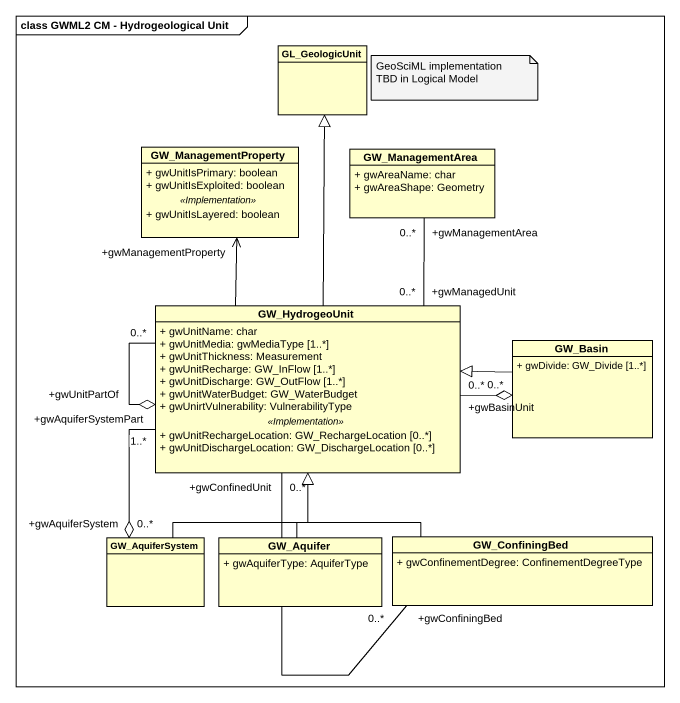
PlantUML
@startuml
mainframe class GWML2 CM - Hydrogeological Unit
hide circle
hide empty members
skinparam classAttributeIconSize 0
class GL_GeologicUnit
class GW_ManagementProperty {
  + gwUnitIsPrimary: boolean
  + gwUnitIsExploited: boolean
  .. <<Implementation>> ..
  + gwUnitIsLayered: boolean
}
class GW_ManagementArea {
  + gwAreaName: char
  + gwAreaShape: Geometry
}
class GW_HydrogeoUnit {
  + gwUnitName: char
  + gwUnitMedia: gwMediaType [1..*]
  + gwUnitThickness: Measurement
  + gwUnitRecharge: GW_InFlow [1..*]
  + gwUnitDischarge: GW_OutFlow [1..*]
  + gwUnitWaterBudget: GW_WaterBudget
  + gwUnirtVulnerability: VulnerabilityType
  .. <<Implementation>> ..
  + gwUnitRechargeLocation: GW_RechargeLocation [0..*]
  + gwUnitDischargeLocation: GW_DischargeLocation [0..*]
}
class GW_Basin {
  + gwDivide: GW_Divide [1..*]
}
class GW_AquiferSystem
class GW_Aquifer {
  + gwAquiferType: AquiferType
}
class GW_ConfiningBed {
  + gwConfinementDegree: ConfinementDegreeType
}
GW_ManagementArea "+gwManagementArea\n0..*" -- "+gwManagedUnit\n0..*" GW_HydrogeoUnit
GW_HydrogeoUnit -up-|> GL_GeologicUnit
GW_HydrogeoUnit -up-> "+gwManagementProperty" GW_ManagementProperty
GW_HydrogeoUnit "0..*" --o "+gwUnitPartOf" GW_HydrogeoUnit
GW_HydrogeoUnit "+gwConfinedUnit\n0..*" -- "+gwConfiningBed\n0..*" GW_ConfiningBed
GW_Basin -left-|> GW_HydrogeoUnit
GW_Basin "0..*" o-left- "+gwBasinUnit\n0..*" GW_HydrogeoUnit
GW_AquiferSystem "+gwAquiferSystem\n0..*" o-up- "+gwAquiferSystemPart\n1..*" GW_HydrogeoUnit
GW_AquiferSystem -up-|> GW_HydrogeoUnit
GW_Aquifer -up-|> GW_HydrogeoUnit
GW_ConfiningBed -up-|> GW_HydrogeoUnit
note as N1
  GeoSciML implementation TBD in Logical Model
end note
@enduml
